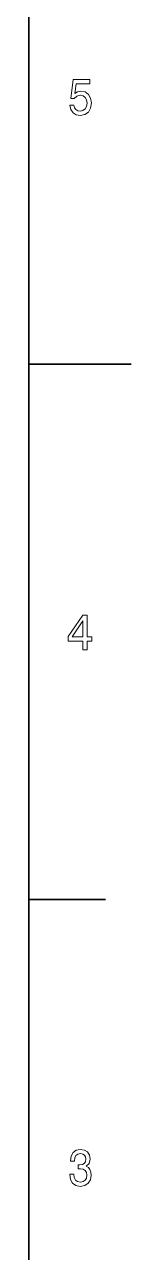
# Model space of a CAD drawing. Extents: x 0 to 594, y 0 to 420.
# Drawn here: x 584 to 594, y 122.9 to 243.2 of the extents above; entities that cross this region are included whole.
import ezdxf

# ---------------------------------------------------------------- set-up
doc = ezdxf.new("R2010")
doc.units = 0

msp = doc.modelspace()

# ---------------------------------------------------------------- linework, layer by layer
at = {"color": 7, "lineweight": 35}
msp.add_line((584, 9.96312), (584, 409.963135), dxfattribs=at)
at = {"color": 7, "lineweight": 35, "ltscale": 0.25}
msp.add_line((584, 209.96312), (594, 209.96312), dxfattribs=at)
at = {"color": 7, "lineweight": 35, "ltscale": 0.1875}
msp.add_line((584, 157.46312), (591.5, 157.46312), dxfattribs=at)
at = {"color": 7, "lineweight": 13}
for points in [[(588.007202, 235.342361), (588.103027, 234.928818), (588.316528, 234.606049), (588.63031, 234.404312), (589.031189, 234.328674), (589.471252, 234.419449), (589.815491, 234.666565), (590.033325, 235.059937), (590.11615, 235.564255), (590.042053, 236.033279), (589.832886, 236.401443), (589.506104, 236.638474), (589.083435, 236.724197), (588.756653, 236.663681), (588.503906, 236.497253), (588.625916, 237.440338), (589.950562, 237.440338), (589.950562, 237.853882), (588.333984, 237.853882), (588.09436, 235.997986), (588.442932, 235.997986), (588.695618, 236.235016), (589.018066, 236.32074), (589.296936, 236.265274), (589.510498, 236.103882), (589.645569, 235.856766), (589.693481, 235.539047), (589.645569, 235.221329), (589.506104, 234.974197), (589.292603, 234.817856), (589.018066, 234.76239), (588.78717, 234.797684), (588.608521, 234.913681), (588.477783, 235.095245), (588.412415, 235.342361)], [(589.275085, 181.929535), (589.698547, 181.929535), (589.698547, 182.796967), (590.164368, 182.796967), (590.164368, 183.200424), (589.698547, 183.200424), (589.698547, 185.353882), (589.270386, 185.353882), (587.839966, 183.240768), (587.839966, 182.796967), (589.275085, 182.796967)], [(588.235168, 183.200424), (589.275085, 184.768875), (589.275085, 183.200424)], [(587.989746, 130.528961), (587.989746, 130.493652), (588.059448, 130.009506), (588.264282, 129.646393), (588.586731, 129.414398), (589.013733, 129.328674), (589.466919, 129.414398), (589.806763, 129.636307), (590.024658, 129.989334), (590.103088, 130.443222), (590.068237, 130.740768), (589.972351, 130.982849), (589.815491, 131.169449), (589.606323, 131.305618), (589.889587, 131.577957), (589.989807, 132.011673), (589.924438, 132.405045), (589.737061, 132.702591), (589.432068, 132.889191), (589.013733, 132.954758), (588.621582, 132.874054), (588.320923, 132.652161), (588.124817, 132.299133), (588.059448, 131.830109), (588.059448, 131.794815), (588.447266, 131.794815), (588.482117, 132.117569), (588.595398, 132.349564), (588.778442, 132.490768), (589.035522, 132.541199), (589.262085, 132.500854), (589.427673, 132.394958), (589.527893, 132.22348), (589.567139, 131.991501), (589.527893, 131.74437), (589.42334, 131.577957), (589.240295, 131.477081), (588.991943, 131.446823), (588.822021, 131.451874), (588.822021, 131.053452), (589.035522, 131.063538), (589.310059, 131.018158), (589.514832, 130.89711), (589.636841, 130.700424), (589.68042, 130.443222), (589.632446, 130.150711), (589.506104, 129.933853), (589.305664, 129.797684), (589.039856, 129.752304), (588.765381, 129.802734), (588.564941, 129.954025), (588.438538, 130.196106), (588.390625, 130.528961)]]:
    msp.add_lwpolyline(points, close=True, dxfattribs=at)

doc.saveas('drawing.dxf')
